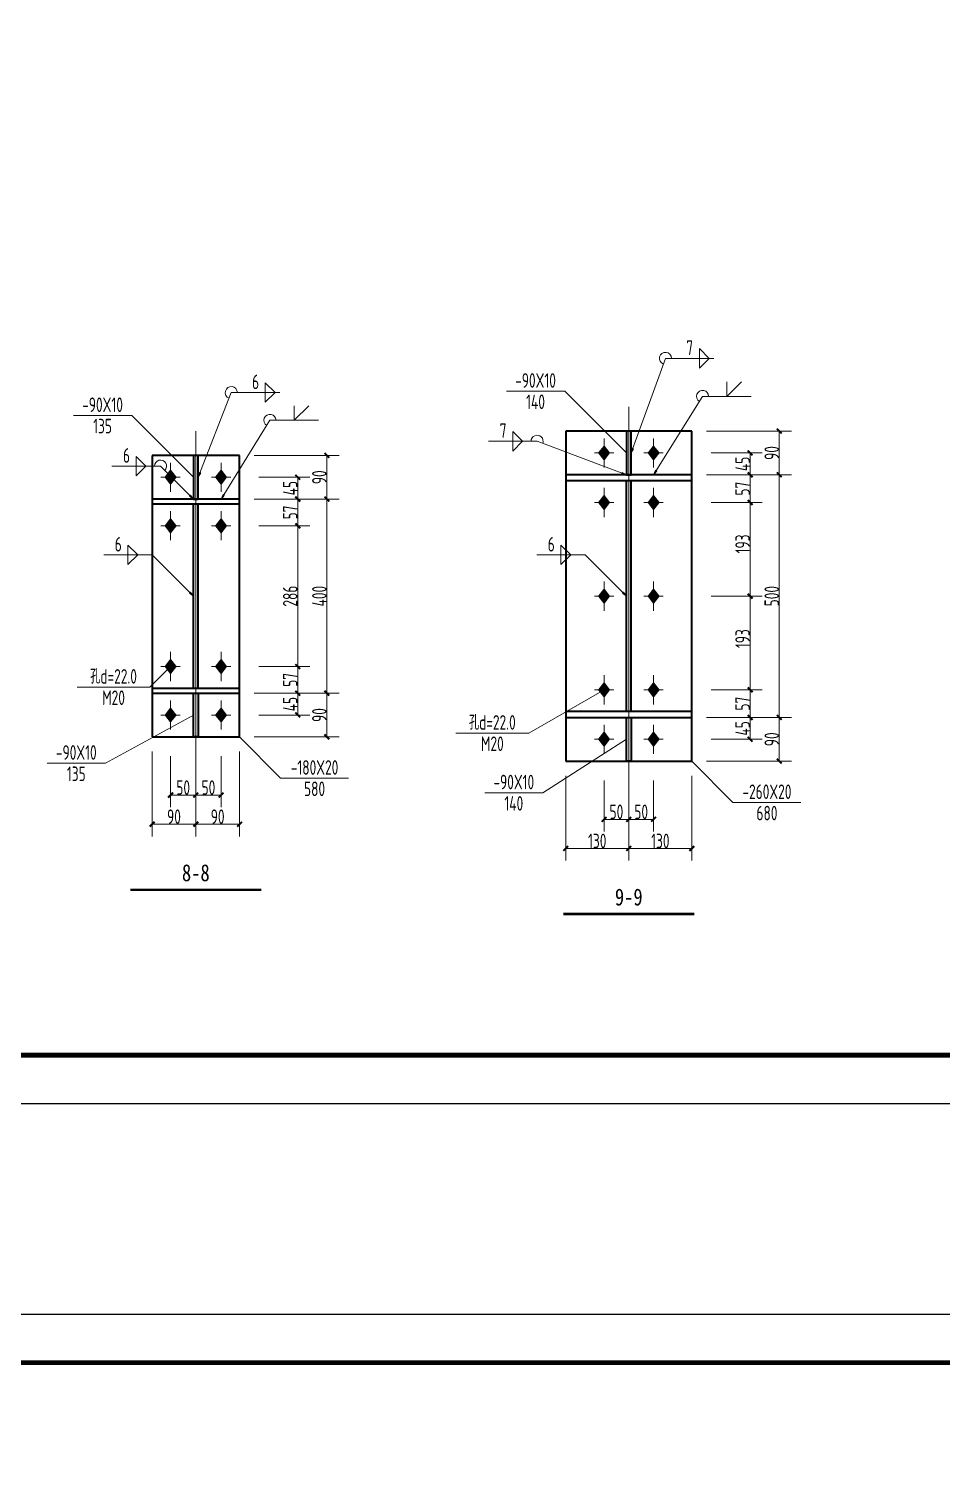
# Model space of a CAD drawing. Extents: x 2303022 to 2899168, y 17226141 to 18257813.
# Drawn here: x 2611229 to 2630040, y 17320104 to 17349985 of the extents above; entities that cross this region are included whole.
import ezdxf
from ezdxf.enums import TextEntityAlignment as Align

# ---------------------------------------------------------------- set-up
doc = ezdxf.new("R2010")
doc.units = 0
doc.header["$LTSCALE"] = 1000
doc.header["$MEASUREMENT"] = 0
doc.linetypes.add('线型6', pattern=[8.75, 5, -1.25, 1.25, -1.25])
for name, color, linetype, lineweight in [('10', 7, 'Continuous', 35), ('20', 2, 'Continuous', 35), ('尺寸标注', 9, 'Continuous', 18), ('焊缝标注', 9, 'Continuous', 18), ('螺栓孔标注', 9, 'Continuous', 18), ('钢板标注', 9, 'Continuous', 18)]:
    doc.layers.add(name, color=color, linetype=linetype, lineweight=lineweight)
doc.layers.add('3T_WOOD', color=21, linetype='Continuous')
doc.layers.add('TK', color=4, linetype='Continuous')
doc.styles.add('FromPkpm', font='Pkpmeng', dxfattribs={"width": 0.7, "bigfont": 'hztxt'})
doc.styles.add('宋体', font='', dxfattribs={"width": 0.8})
doc.styles.get('宋体').set_extended_font_data('SimSun')

# ---------------------------------------------------------------- blocks, each defined once
blk = doc.blocks.new('_ArchTick')
at = {"color": 0, "linetype": 'ByBlock', "const_width": 0.4}
blk.add_lwpolyline([(-0.5, -0.5), (0.5, 0.5)], dxfattribs=at)
blk = doc.blocks.new('GeYuanFrame_66240766', base_point=(20.09, 4.53))
at = {"layer": 'TK'}
blk.add_lwpolyline([(20.09, 4.53), (20.09, 598.53), (1491.09, 598.53), (1491.09, 4.53)], close=True, dxfattribs=at)
at = {"layer": 'TK', "const_width": 1}
blk.add_lwpolyline([(45.09, 588.53), (1481.09, 588.53), (1481.09, 14.53), (45.09, 14.53)], close=True, dxfattribs=at)
blk = doc.blocks.new('GeYuanFrame_52402328', base_point=(20.09, 4.53))
at = {"layer": 'TK'}
blk.add_lwpolyline([(20.09, 4.53), (20.09, 598.53), (1491.09, 598.53), (1491.09, 4.53)], close=True, dxfattribs=at)
at = {"layer": 'TK', "const_width": 1}
blk.add_lwpolyline([(45.09, 588.53), (1481.09, 588.53), (1481.09, 14.53), (45.09, 14.53)], close=True, dxfattribs=at)

msp = doc.modelspace()

# ---------------------------------------------------------------- hatches: boundary and pattern name
at = {"layer": '10'}
for points in [[(2623076.9, 17341377.8), (2622976.9, 17341247.8), (2623076.9, 17341117.8), (2623176.9, 17341247.8)], [(2624096.9, 17341377.8), (2623996.9, 17341247.8), (2624096.9, 17341117.8), (2624196.9, 17341247.8)], [(2614146.2, 17340877.8), (2614046.2, 17340747.8), (2614146.2, 17340617.8), (2614246.2, 17340747.8)], [(2615186.2, 17340877.8), (2615086.2, 17340747.8), (2615186.2, 17340617.8), (2615286.2, 17340747.8)], [(2623076.9, 17340357.8), (2622976.9, 17340227.8), (2623076.9, 17340097.8), (2623176.9, 17340227.8)], [(2624096.9, 17340357.8), (2623996.9, 17340227.8), (2624096.9, 17340097.8), (2624196.9, 17340227.8)], [(2614146.2, 17339877.8), (2614046.2, 17339747.8), (2614146.2, 17339617.8), (2614246.2, 17339747.8)], [(2615186.2, 17339877.8), (2615086.2, 17339747.8), (2615186.2, 17339617.8), (2615286.2, 17339747.8)], [(2623076.9, 17338427.8), (2622976.9, 17338297.8), (2623076.9, 17338167.8), (2623176.9, 17338297.8)], [(2624096.9, 17338427.8), (2623996.9, 17338297.8), (2624096.9, 17338167.8), (2624196.9, 17338297.8)], [(2614146.2, 17336977.8), (2614046.2, 17336847.8), (2614146.2, 17336717.8), (2614246.2, 17336847.8)], [(2615186.2, 17336977.8), (2615086.2, 17336847.8), (2615186.2, 17336717.8), (2615286.2, 17336847.8)], [(2623076.9, 17336497.8), (2622976.9, 17336367.8), (2623076.9, 17336237.8), (2623176.9, 17336367.8)], [(2624096.9, 17336497.8), (2623996.9, 17336367.8), (2624096.9, 17336237.8), (2624196.9, 17336367.8)], [(2614146.2, 17335977.8), (2614046.2, 17335847.8), (2614146.2, 17335717.8), (2614246.2, 17335847.8)], [(2615186.2, 17335977.8), (2615086.2, 17335847.8), (2615186.2, 17335717.8), (2615286.2, 17335847.8)], [(2623076.9, 17335477.8), (2622976.9, 17335347.8), (2623076.9, 17335217.8), (2623176.9, 17335347.8)], [(2624096.9, 17335477.8), (2623996.9, 17335347.8), (2624096.9, 17335217.8), (2624196.9, 17335347.8)]]:
    msp.add_hatch(color=1, dxfattribs=at).paths.add_polyline_path(points)
at = {"layer": '焊缝标注'}
for points in [[(2623636.9, 17341247.8), (2623685, 17341336.7), (2623656.8, 17341346.9)], [(2614716.2, 17340747.8), (2614766.5, 17340835.4), (2614738.6, 17340846.4)], [(2623536.9, 17340797.8), (2623448.5, 17340846.9), (2623438, 17340818.9)], [(2624096.9, 17340797.8), (2624162.6, 17340874.6), (2624137.2, 17340890.5)], [(2614616.2, 17340297.8), (2614556.2, 17340379.1), (2614534.9, 17340358)], [(2615186.2, 17340297.8), (2615251.7, 17340374.8), (2615226.2, 17340390.6)], [(2614616.2, 17338297.8), (2614556.2, 17338379.1), (2614534.9, 17338358)], [(2623536.9, 17338297.8), (2623476.9, 17338379.1), (2623455.6, 17338358)]]:
    msp.add_hatch(color=256, dxfattribs=at).paths.add_polyline_path(points)

# ---------------------------------------------------------------- linework, layer by layer
at = {"layer": '10', "linetype": '线型6', "lineweight": 18, "ltscale": 100}
for p, q in [((2623586.9, 17334397.8), (2623586.9, 17342197.8)), ((2614666.2, 17334897.8), (2614666.2, 17341697.8))]:
    msp.add_line(p, q, dxfattribs=at)
at = {"layer": '10', "color": 9, "lineweight": 18, "ltscale": 100}
for p, q in [((2623076.9, 17341547.8), (2623076.9, 17340947.8)), ((2624096.9, 17341547.8), (2624096.9, 17340947.8)), ((2623276.9, 17341247.8), (2622876.9, 17341247.8)), ((2624296.9, 17341247.8), (2623896.9, 17341247.8)), ((2614146.2, 17341047.8), (2614146.2, 17340447.8)), ((2615186.2, 17341047.8), (2615186.2, 17340447.8)), ((2614346.2, 17340747.8), (2613946.2, 17340747.8)), ((2615386.2, 17340747.8), (2614986.2, 17340747.8)), ((2623076.9, 17340527.8), (2623076.9, 17339927.8)), ((2624096.9, 17340527.8), (2624096.9, 17339927.8)), ((2623276.9, 17340227.8), (2622876.9, 17340227.8)), ((2624296.9, 17340227.8), (2623896.9, 17340227.8)), ((2614146.2, 17340047.8), (2614146.2, 17339447.8)), ((2615186.2, 17340047.8), (2615186.2, 17339447.8)), ((2614346.2, 17339747.8), (2613946.2, 17339747.8)), ((2615386.2, 17339747.8), (2614986.2, 17339747.8)), ((2623076.9, 17338597.8), (2623076.9, 17337997.8)), ((2624096.9, 17338597.8), (2624096.9, 17337997.8)), ((2623276.9, 17338297.8), (2622876.9, 17338297.8)), ((2624296.9, 17338297.8), (2623896.9, 17338297.8)), ((2614146.2, 17337147.8), (2614146.2, 17336547.8)), ((2615186.2, 17337147.8), (2615186.2, 17336547.8)), ((2614346.2, 17336847.8), (2613946.2, 17336847.8)), ((2615386.2, 17336847.8), (2614986.2, 17336847.8)), ((2623076.9, 17336667.8), (2623076.9, 17336067.8)), ((2624096.9, 17336667.8), (2624096.9, 17336067.8)), ((2623276.9, 17336367.8), (2622876.9, 17336367.8)), ((2624296.9, 17336367.8), (2623896.9, 17336367.8)), ((2614146.2, 17336147.8), (2614146.2, 17335547.8)), ((2615186.2, 17336147.8), (2615186.2, 17335547.8)), ((2614346.2, 17335847.8), (2613946.2, 17335847.8)), ((2615386.2, 17335847.8), (2614986.2, 17335847.8)), ((2623076.9, 17335647.8), (2623076.9, 17335047.8)), ((2624096.9, 17335647.8), (2624096.9, 17335047.8)), ((2623276.9, 17335347.8), (2622876.9, 17335347.8)), ((2624296.9, 17335347.8), (2623896.9, 17335347.8))]:
    msp.add_line(p, q, dxfattribs=at)
at = {"layer": '10', "color": 3, "lineweight": 35, "ltscale": 100}
for p, q in [((2624886.9, 17340797.8), (2622286.9, 17340797.8)), ((2622286.9, 17340797.8), (2622286.9, 17340677.8)), ((2624886.9, 17340677.8), (2624886.9, 17340797.8)), ((2622286.9, 17340677.8), (2624886.9, 17340677.8)), ((2623536.9, 17335917.8), (2623536.9, 17340677.8)), ((2623636.9, 17335917.8), (2623636.9, 17340677.8)), ((2615566.2, 17340297.8), (2613766.2, 17340297.8)), ((2613766.2, 17340297.8), (2613766.2, 17340197.8)), ((2613766.2, 17340197.8), (2615566.2, 17340197.8)), ((2614616.2, 17336397.8), (2614616.2, 17340197.8)), ((2614716.2, 17336397.8), (2614716.2, 17340197.8)), ((2615566.2, 17340197.8), (2615566.2, 17340297.8)), ((2615566.2, 17336397.8), (2613766.2, 17336397.8)), ((2613766.2, 17336397.8), (2613766.2, 17336297.8)), ((2615566.2, 17336297.8), (2615566.2, 17336397.8)), ((2613766.2, 17336297.8), (2615566.2, 17336297.8)), ((2624886.9, 17335917.8), (2622286.9, 17335917.8)), ((2622286.9, 17335917.8), (2622286.9, 17335797.8)), ((2622286.9, 17335797.8), (2624886.9, 17335797.8)), ((2624886.9, 17335797.8), (2624886.9, 17335917.8))]:
    msp.add_line(p, q, dxfattribs=at)
at = {"layer": '10', "color": 1, "linetype": 'Continuous'}
for points in [[(2623076.9, 17341377.8), (2622976.9, 17341247.8), (2623076.9, 17341117.8), (2623176.9, 17341247.8)], [(2624096.9, 17341377.8), (2623996.9, 17341247.8), (2624096.9, 17341117.8), (2624196.9, 17341247.8)], [(2614146.2, 17340877.8), (2614046.2, 17340747.8), (2614146.2, 17340617.8), (2614246.2, 17340747.8)], [(2615186.2, 17340877.8), (2615086.2, 17340747.8), (2615186.2, 17340617.8), (2615286.2, 17340747.8)], [(2623076.9, 17340357.8), (2622976.9, 17340227.8), (2623076.9, 17340097.8), (2623176.9, 17340227.8)], [(2624096.9, 17340357.8), (2623996.9, 17340227.8), (2624096.9, 17340097.8), (2624196.9, 17340227.8)], [(2614146.2, 17339877.8), (2614046.2, 17339747.8), (2614146.2, 17339617.8), (2614246.2, 17339747.8)], [(2615186.2, 17339877.8), (2615086.2, 17339747.8), (2615186.2, 17339617.8), (2615286.2, 17339747.8)], [(2623076.9, 17338427.8), (2622976.9, 17338297.8), (2623076.9, 17338167.8), (2623176.9, 17338297.8)], [(2624096.9, 17338427.8), (2623996.9, 17338297.8), (2624096.9, 17338167.8), (2624196.9, 17338297.8)], [(2614146.2, 17336977.8), (2614046.2, 17336847.8), (2614146.2, 17336717.8), (2614246.2, 17336847.8)], [(2615186.2, 17336977.8), (2615086.2, 17336847.8), (2615186.2, 17336717.8), (2615286.2, 17336847.8)], [(2623076.9, 17336497.8), (2622976.9, 17336367.8), (2623076.9, 17336237.8), (2623176.9, 17336367.8)], [(2624096.9, 17336497.8), (2623996.9, 17336367.8), (2624096.9, 17336237.8), (2624196.9, 17336367.8)], [(2614146.2, 17335977.8), (2614046.2, 17335847.8), (2614146.2, 17335717.8), (2614246.2, 17335847.8)], [(2615186.2, 17335977.8), (2615086.2, 17335847.8), (2615186.2, 17335717.8), (2615286.2, 17335847.8)], [(2623076.9, 17335477.8), (2622976.9, 17335347.8), (2623076.9, 17335217.8), (2623176.9, 17335347.8)], [(2624096.9, 17335477.8), (2623996.9, 17335347.8), (2624096.9, 17335217.8), (2624196.9, 17335347.8)]]:
    msp.add_lwpolyline(points, close=True, dxfattribs=at)
at = {"layer": '10', "lineweight": 35, "ltscale": 100, "const_width": 50}
for points in [[(2613316.2, 17332247.8), (2616016.2, 17332247.8)], [(2622236.9, 17331747.8), (2624936.9, 17331747.8)]]:
    msp.add_lwpolyline(points, dxfattribs=at)
at = {"layer": '20', "lineweight": 35, "ltscale": 100}
for p, q in [((2624886.9, 17341697.8), (2622286.9, 17341697.8)), ((2622286.9, 17341697.8), (2622286.9, 17334897.8)), ((2623636.9, 17341697.8), (2623536.9, 17341697.8)), ((2623536.9, 17341697.8), (2623536.9, 17340797.8)), ((2623636.9, 17340797.8), (2623636.9, 17341697.8)), ((2624886.9, 17334897.8), (2624886.9, 17341697.8)), ((2615566.2, 17341197.8), (2613766.2, 17341197.8)), ((2613766.2, 17341197.8), (2613766.2, 17335397.8)), ((2614716.2, 17341197.8), (2614616.2, 17341197.8)), ((2614616.2, 17341197.8), (2614616.2, 17340297.8)), ((2614716.2, 17340297.8), (2614716.2, 17341197.8)), ((2615566.2, 17335397.8), (2615566.2, 17341197.8)), ((2623536.9, 17340797.8), (2623636.9, 17340797.8)), ((2614616.2, 17340297.8), (2614716.2, 17340297.8)), ((2614616.2, 17336297.8), (2614716.2, 17336297.8)), ((2614616.2, 17335397.8), (2614616.2, 17336297.8)), ((2614716.2, 17336297.8), (2614716.2, 17335397.8)), ((2623536.9, 17335797.8), (2623636.9, 17335797.8)), ((2623536.9, 17334897.8), (2623536.9, 17335797.8)), ((2623636.9, 17335797.8), (2623636.9, 17334897.8)), ((2613766.2, 17335397.8), (2615566.2, 17335397.8)), ((2614716.2, 17335397.8), (2614616.2, 17335397.8)), ((2622286.9, 17334897.8), (2624886.9, 17334897.8)), ((2623636.9, 17334897.8), (2623536.9, 17334897.8))]:
    msp.add_line(p, q, dxfattribs=at)
at = {"layer": '尺寸标注', "linetype": 'Continuous', "lineweight": 18}
for p, q in [((2625186.9, 17341697.8), (2626936.9, 17341697.8)), ((2626686.9, 17340797.8), (2626686.9, 17341697.8)), ((2615866.2, 17341197.8), (2617616.2, 17341197.8)), ((2617366.2, 17340297.8), (2617366.2, 17341197.8)), ((2625286.9, 17341247.8), (2626336.9, 17341247.8)), ((2626086.9, 17340797.8), (2626086.9, 17341247.8)), ((2625186.9, 17340797.8), (2626936.9, 17340797.8)), ((2625186.9, 17340797.8), (2626936.9, 17340797.8)), ((2625286.9, 17340797.8), (2626336.9, 17340797.8)), ((2625286.9, 17340797.8), (2626336.9, 17340797.8)), ((2626086.9, 17340227.8), (2626086.9, 17340797.8)), ((2626686.9, 17335797.8), (2626686.9, 17340797.8)), ((2615966.2, 17340747.8), (2617016.2, 17340747.8)), ((2616766.2, 17340297.8), (2616766.2, 17340747.8)), ((2615866.2, 17340297.8), (2617616.2, 17340297.8)), ((2615866.2, 17340297.8), (2617616.2, 17340297.8)), ((2615966.2, 17340297.8), (2617016.2, 17340297.8)), ((2615966.2, 17340297.8), (2617016.2, 17340297.8)), ((2616766.2, 17339747.8), (2616766.2, 17340297.8)), ((2617366.2, 17336297.8), (2617366.2, 17340297.8)), ((2625286.9, 17340227.8), (2626336.9, 17340227.8)), ((2625286.9, 17340227.8), (2626336.9, 17340227.8)), ((2626086.9, 17336367.8), (2626086.9, 17340227.8)), ((2615966.2, 17339747.8), (2617016.2, 17339747.8)), ((2615966.2, 17339747.8), (2617016.2, 17339747.8)), ((2616766.2, 17336847.8), (2616766.2, 17339747.8)), ((2625286.9, 17338297.8), (2626336.9, 17338297.8)), ((2625286.9, 17338297.8), (2626336.9, 17338297.8)), ((2615966.2, 17336847.8), (2617016.2, 17336847.8)), ((2615966.2, 17336847.8), (2617016.2, 17336847.8)), ((2616766.2, 17336297.8), (2616766.2, 17336847.8)), ((2625286.9, 17336367.8), (2626336.9, 17336367.8)), ((2625286.9, 17336367.8), (2626336.9, 17336367.8)), ((2626086.9, 17335797.8), (2626086.9, 17336367.8)), ((2615866.2, 17336297.8), (2617616.2, 17336297.8)), ((2615866.2, 17336297.8), (2617616.2, 17336297.8)), ((2615966.2, 17336297.8), (2617016.2, 17336297.8)), ((2615966.2, 17336297.8), (2617016.2, 17336297.8)), ((2616766.2, 17336297.8), (2616766.2, 17335847.8)), ((2617366.2, 17335397.8), (2617366.2, 17336297.8)), ((2615966.2, 17335847.8), (2617016.2, 17335847.8)), ((2625186.9, 17335797.8), (2626936.9, 17335797.8)), ((2625186.9, 17335797.8), (2626936.9, 17335797.8)), ((2625286.9, 17335797.8), (2626336.9, 17335797.8)), ((2625286.9, 17335797.8), (2626336.9, 17335797.8)), ((2626086.9, 17335797.8), (2626086.9, 17335347.8)), ((2626686.9, 17334897.8), (2626686.9, 17335797.8)), ((2615866.2, 17335397.8), (2617616.2, 17335397.8)), ((2625286.9, 17335347.8), (2626336.9, 17335347.8)), ((2613766.2, 17335097.8), (2613766.2, 17333347.8)), ((2614146.2, 17334997.8), (2614146.2, 17333947.8)), ((2614666.2, 17335097.8), (2614666.2, 17333347.8)), ((2614666.2, 17335097.8), (2614666.2, 17333347.8)), ((2614666.2, 17334997.8), (2614666.2, 17333947.8)), ((2614666.2, 17334997.8), (2614666.2, 17333947.8)), ((2615186.2, 17334997.8), (2615186.2, 17333947.8)), ((2615566.2, 17335097.8), (2615566.2, 17333347.8)), ((2625186.9, 17334897.8), (2626936.9, 17334897.8)), ((2622286.9, 17334597.8), (2622286.9, 17332847.8)), ((2623586.9, 17334597.8), (2623586.9, 17332847.8)), ((2623586.9, 17334597.8), (2623586.9, 17332847.8)), ((2624886.9, 17334597.8), (2624886.9, 17332847.8)), ((2623076.9, 17334497.8), (2623076.9, 17333447.8)), ((2623586.9, 17334497.8), (2623586.9, 17333447.8)), ((2623586.9, 17334497.8), (2623586.9, 17333447.8)), ((2624096.9, 17334497.8), (2624096.9, 17333447.8)), ((2614146.2, 17334197.8), (2614666.2, 17334197.8)), ((2614666.2, 17334197.8), (2615186.2, 17334197.8)), ((2623076.9, 17333697.8), (2623586.9, 17333697.8)), ((2623586.9, 17333697.8), (2624096.9, 17333697.8)), ((2613766.2, 17333597.8), (2614666.2, 17333597.8)), ((2614666.2, 17333597.8), (2615566.2, 17333597.8)), ((2622286.9, 17333097.8), (2623586.9, 17333097.8)), ((2623586.9, 17333097.8), (2624886.9, 17333097.8))]:
    msp.add_line(p, q, dxfattribs=at)
at = {"layer": '焊缝标注', "lineweight": 18, "ltscale": 100}
for p, q in [((2623636.9, 17341247.8), (2624341, 17343197.7)), ((2624341, 17343197.7), (2625341, 17343197.7)), ((2625041, 17343397.7), (2625241, 17343197.7)), ((2625041, 17343197.7), (2625041, 17343397.7)), ((2625041, 17342997.7), (2625241, 17343197.7)), ((2625041, 17343197.7), (2625041, 17342997.7)), ((2616097.6, 17342693), (2616297.6, 17342493)), ((2616097.6, 17342493), (2616097.6, 17342693)), ((2625607.2, 17342414.6), (2625607.2, 17342714.6)), ((2625607.2, 17342414.6), (2625907.2, 17342714.6)), ((2614716.2, 17340747.8), (2615397.6, 17342493)), ((2615397.6, 17342493), (2616397.6, 17342493)), ((2616097.6, 17342293), (2616297.6, 17342493)), ((2616097.6, 17342493), (2616097.6, 17342293)), ((2624096.9, 17340797.8), (2625107.2, 17342414.6)), ((2625107.2, 17342414.6), (2626107.2, 17342414.6)), ((2616693.8, 17341920.9), (2616693.8, 17342220.9)), ((2616693.8, 17341920.9), (2616993.8, 17342220.9)), ((2615186.2, 17340297.8), (2616193.8, 17341920.9)), ((2616193.8, 17341920.9), (2617193.8, 17341920.9)), ((2621397.1, 17341488.4), (2621197.1, 17341688.4)), ((2621197.1, 17341488.4), (2621197.1, 17341688.4)), ((2621697.1, 17341488.4), (2620697.1, 17341488.4)), ((2621397.1, 17341488.4), (2621197.1, 17341288.4)), ((2621197.1, 17341488.4), (2621197.1, 17341288.4)), ((2623536.9, 17340797.8), (2621697.1, 17341488.4)), ((2613638.2, 17340977.4), (2613438.2, 17341177.4)), ((2613438.2, 17340977.4), (2613438.2, 17341177.4)), ((2613938.2, 17340977.4), (2612938.2, 17340977.4)), ((2613638.2, 17340977.4), (2613438.2, 17340777.4)), ((2613438.2, 17340977.4), (2613438.2, 17340777.4)), ((2614616.2, 17340297.8), (2613938.2, 17340977.4)), ((2613468.7, 17339147.3), (2613268.7, 17339347.3)), ((2613268.7, 17339147.3), (2613268.7, 17339347.3)), ((2622389.4, 17339147.3), (2622189.4, 17339347.3)), ((2622189.4, 17339147.3), (2622189.4, 17339347.3)), ((2613768.7, 17339147.3), (2612768.7, 17339147.3)), ((2613468.7, 17339147.3), (2613268.7, 17338947.3)), ((2613268.7, 17339147.3), (2613268.7, 17338947.3)), ((2614616.2, 17338297.8), (2613768.7, 17339147.3)), ((2622689.4, 17339147.3), (2621689.4, 17339147.3)), ((2622389.4, 17339147.3), (2622189.4, 17338947.3)), ((2622189.4, 17339147.3), (2622189.4, 17338947.3)), ((2623536.9, 17338297.8), (2622689.4, 17339147.3))]:
    msp.add_line(p, q, dxfattribs=at)
at = {"layer": '焊缝标注', "linetype": 'Continuous'}
for points in [[(2623636.9, 17341247.8), (2623685, 17341336.7), (2623656.8, 17341346.9)], [(2614716.2, 17340747.8), (2614766.5, 17340835.4), (2614738.6, 17340846.4)], [(2623536.9, 17340797.8), (2623448.5, 17340846.9), (2623438, 17340818.9)], [(2624096.9, 17340797.8), (2624162.6, 17340874.6), (2624137.2, 17340890.5)], [(2614616.2, 17340297.8), (2614556.2, 17340379.1), (2614534.9, 17340358)], [(2615186.2, 17340297.8), (2615251.7, 17340374.8), (2615226.2, 17340390.6)], [(2614616.2, 17338297.8), (2614556.2, 17338379.1), (2614534.9, 17338358)], [(2623536.9, 17338297.8), (2623476.9, 17338379.1), (2623455.6, 17338358)]]:
    msp.add_lwpolyline(points, close=True, dxfattribs=at)
at = {"layer": '焊缝标注', "lineweight": 18, "ltscale": 100}
for centre, start, end in [((2624341, 17343197.7), 0, 250.14682), ((2615397.6, 17342493), 0, 248.67307), ((2625107.2, 17342414.6), 0, 238.00111), ((2616193.8, 17341920.9), 0, 238.16757), ((2621697.1, 17341488.4), 339.42438, 180), ((2613938.2, 17340977.4), 314.93155, 180)]:
    msp.add_arc(centre, 125, start, end, dxfattribs=at)
at = {"layer": '螺栓孔标注', "lineweight": 18, "ltscale": 100}
for p, q in [((2614146.2, 17336847.8), (2613721.1, 17336424.3)), ((2613721.1, 17336424.3), (2612221.1, 17336424.3)), ((2623076.9, 17336367.8), (2621525.5, 17335475.8)), ((2621525.5, 17335475.8), (2620025.5, 17335475.8))]:
    msp.add_line(p, q, dxfattribs=at)
at = {"layer": '螺栓孔标注', "ltscale": 100, "const_width": 10}
for points in [[(2614151.2, 17336847.8, 1), (2614141.2, 17336847.8, 1)], [(2623081.9, 17336367.8, 1), (2623071.9, 17336367.8, 1)]]:
    msp.add_lwpolyline(points, format="xyb", close=True, dxfattribs=at)
at = {"layer": '钢板标注', "lineweight": 18, "ltscale": 100}
for p, q in [((2622265.6, 17342522.1), (2621065.6, 17342522.1)), ((2623536.9, 17341247.8), (2622265.6, 17342522.1)), ((2613344.9, 17342022.1), (2612144.9, 17342022.1)), ((2614616.2, 17340747.8), (2613344.9, 17342022.1)), ((2614616.2, 17335847.8), (2612803.8, 17334856.1)), ((2615566.2, 17335397.8), (2616412.3, 17334546.9)), ((2623536.9, 17335347.8), (2621817.6, 17334247)), ((2612803.8, 17334856.1), (2611603.8, 17334856.1)), ((2624886.9, 17334897.8), (2625733, 17334046.9)), ((2616412.3, 17334546.9), (2617812.3, 17334546.9)), ((2621817.6, 17334247), (2620617.6, 17334247)), ((2625733, 17334046.9), (2627133, 17334046.9))]:
    msp.add_line(p, q, dxfattribs=at)
at = {"layer": '钢板标注', "ltscale": 100, "const_width": 10}
for points in [[(2623541.9, 17341247.8, 1), (2623531.9, 17341247.8, 1)], [(2614621.2, 17340747.8, 1), (2614611.2, 17340747.8, 1)], [(2614621.2, 17335847.8, 1), (2614611.2, 17335847.8, 1)], [(2615571.2, 17335397.8, 1), (2615561.2, 17335397.8, 1)], [(2623541.9, 17335347.8, 1), (2623531.9, 17335347.8, 1)], [(2624891.9, 17334897.8, 1), (2624881.9, 17334897.8, 1)]]:
    msp.add_lwpolyline(points, format="xyb", close=True, dxfattribs=at)

# ---------------------------------------------------------------- block references
at = {"layer": '3T_WOOD', "xscale": 100, "yscale": 100, "zscale": 100}
for name, p in [('GeYuanFrame_66240766', (2536209.8, 17327837.5)), ('GeYuanFrame_52402328', (2536209.8, 17264101.1))]:
    msp.add_blockref(name, p, dxfattribs=at)
at = {"layer": '尺寸标注', "linetype": 'Continuous', "lineweight": 18, "xscale": 100, "yscale": 100, "zscale": 100}
for p, rotation in [((2626686.9, 17341697.8), 90), ((2617366.2, 17341197.8), 90), ((2626086.9, 17341247.8), 90), ((2616766.2, 17340747.8), 90), ((2626086.9, 17340797.8), 90), ((2626086.9, 17340797.8), 270), ((2626686.9, 17340797.8), 270), ((2626686.9, 17340797.8), 90), ((2616766.2, 17340297.8), 90), ((2616766.2, 17340297.8), 270), ((2617366.2, 17340297.8), 270), ((2617366.2, 17340297.8), 90), ((2626086.9, 17340227.8), 90), ((2626086.9, 17340227.8), 270), ((2616766.2, 17339747.8), 90), ((2616766.2, 17339747.8), 270), ((2626086.9, 17338297.8), 90), ((2626086.9, 17338297.8), 270), ((2616766.2, 17336847.8), 270), ((2616766.2, 17336847.8), 90), ((2616766.2, 17336297.8), 270), ((2616766.2, 17336297.8), 90), ((2617366.2, 17336297.8), 270), ((2617366.2, 17336297.8), 90), ((2626086.9, 17336367.8), 270), ((2626086.9, 17336367.8), 90), ((2616766.2, 17335847.8), 270), ((2626086.9, 17335797.8), 270), ((2626086.9, 17335797.8), 90), ((2626686.9, 17335797.8), 270), ((2626686.9, 17335797.8), 90), ((2617366.2, 17335397.8), 270), ((2626086.9, 17335347.8), 270), ((2626686.9, 17334897.8), 270), ((2614146.2, 17334197.8), 180), ((2614666.2, 17334197.8), 180), ((2613766.2, 17333597.8), 180), ((2614666.2, 17333597.8), 180), ((2623076.9, 17333697.8), 180), ((2623586.9, 17333697.8), 180), ((2622286.9, 17333097.8), 180), ((2623586.9, 17333097.8), 180)]:
    msp.add_blockref('_ArchTick', p, dxfattribs=dict(at, rotation=rotation))
for p in [(2614666.2, 17334197.8), (2615186.2, 17334197.8), (2614666.2, 17333597.8), (2615566.2, 17333597.8), (2623586.9, 17333697.8), (2624096.9, 17333697.8), (2623586.9, 17333097.8), (2624886.9, 17333097.8)]:
    msp.add_blockref('_ArchTick', p, dxfattribs=at)

# ---------------------------------------------------------------- texts
at = {"layer": '10', "lineweight": 25, "style": '宋体', "width": 0.8}
for s, p in [('8-8', (2614666.2, 17332597.8)), ('9-9', (2623586.9, 17332097.8))]:
    msp.add_text(s, height=350, dxfattribs=at).set_placement(p, align=Align.MIDDLE_CENTER)
at = {"layer": '尺寸标注', "linetype": 'Continuous', "lineweight": 18, "char_height": 300, "attachment_point": 5, "rotation": 90, "style": 'FromPkpm'}
for s, insert in [('\\A1;45', (2625931.9, 17341022.8)), ('\\A1;90', (2626531.9, 17341247.8)), ('\\A1;90', (2617211.2, 17340747.8)), ('\\A1;45', (2616611.2, 17340522.8)), ('\\A1;57', (2625931.9, 17340512.8)), ('\\A1;57', (2616611.2, 17340022.8)), ('\\A1;193', (2625931.9, 17339374)), ('\\A1;286', (2616611.2, 17338297.8)), ('\\A1;400', (2617211.2, 17338297.8)), ('\\A1;500', (2626531.9, 17338297.8)), ('\\A1;193', (2625931.9, 17337422)), ('\\A1;57', (2616611.2, 17336572.8)), ('\\A1;45', (2616611.2, 17336072.8)), ('\\A1;57', (2625931.9, 17336082.8)), ('\\A1;90', (2617211.2, 17335847.8)), ('\\A1;45', (2625931.9, 17335572.8)), ('\\A1;90', (2626531.9, 17335347.8))]:
    msp.add_mtext(s, dxfattribs=dict(at, insert=insert))
at = {"layer": '尺寸标注', "linetype": 'Continuous', "lineweight": 18, "char_height": 300, "attachment_point": 5, "style": 'FromPkpm'}
for s, insert in [('\\A1;50', (2614406.2, 17334352.8)), ('\\A1;50', (2614926.2, 17334352.8)), ('\\A1;50', (2623331.9, 17333852.8)), ('\\A1;50', (2623841.9, 17333852.8)), ('\\A1;90', (2614216.2, 17333752.8)), ('\\A1;90', (2615116.2, 17333752.8)), ('\\A1;130', (2622936.9, 17333252.8)), ('\\A1;130', (2624236.9, 17333252.8))]:
    msp.add_mtext(s, dxfattribs=dict(at, insert=insert))
at = {"layer": '焊缝标注', "lineweight": 25, "style": 'FromPkpm', "width": 0.7}
for s, p in [('7', (2624841, 17343267.7)), ('6', (2615897.6, 17342563)), ('7', (2620997.1, 17341558.4)), ('6', (2613238.2, 17341047.4)), ('6', (2613068.7, 17339217.3)), ('6', (2621989.4, 17339217.3))]:
    msp.add_text(s, height=300, dxfattribs=at).set_placement(p, align=Align.CENTER)
at = {"layer": '螺栓孔标注', "lineweight": 25, "style": 'FromPkpm', "width": 0.7}
for p in [(2612971.1, 17336494.3), (2620775.5, 17335545.8)]:
    msp.add_text('孔d=22.0', height=300, dxfattribs=at).set_placement(p, align=Align.CENTER)
for p in [(2612971.1, 17336354.3), (2620775.5, 17335405.8)]:
    msp.add_text('M20', height=300, dxfattribs=at).set_placement(p, align=Align.TOP_CENTER)
at = {"layer": '钢板标注', "lineweight": 25, "style": 'FromPkpm', "width": 0.7}
for s, p in [('-90X10', (2621665.6, 17342592.1)), ('-90X10', (2612744.9, 17342092.1)), ('-90X10', (2612203.8, 17334926.1)), ('-180X20', (2617112.3, 17334616.9)), ('-90X10', (2621217.6, 17334317)), ('-260X20', (2626433, 17334116.9))]:
    msp.add_text(s, height=300, dxfattribs=at).set_placement(p, align=Align.CENTER)
for s, p in [('140', (2621665.6, 17342452.1)), ('135', (2612744.9, 17341952.1)), ('135', (2612203.8, 17334786.1)), ('580', (2617112.3, 17334476.9)), ('140', (2621217.6, 17334177)), ('680', (2626433, 17333976.9))]:
    msp.add_text(s, height=300, dxfattribs=at).set_placement(p, align=Align.TOP_CENTER)

doc.saveas('drawing.dxf')
